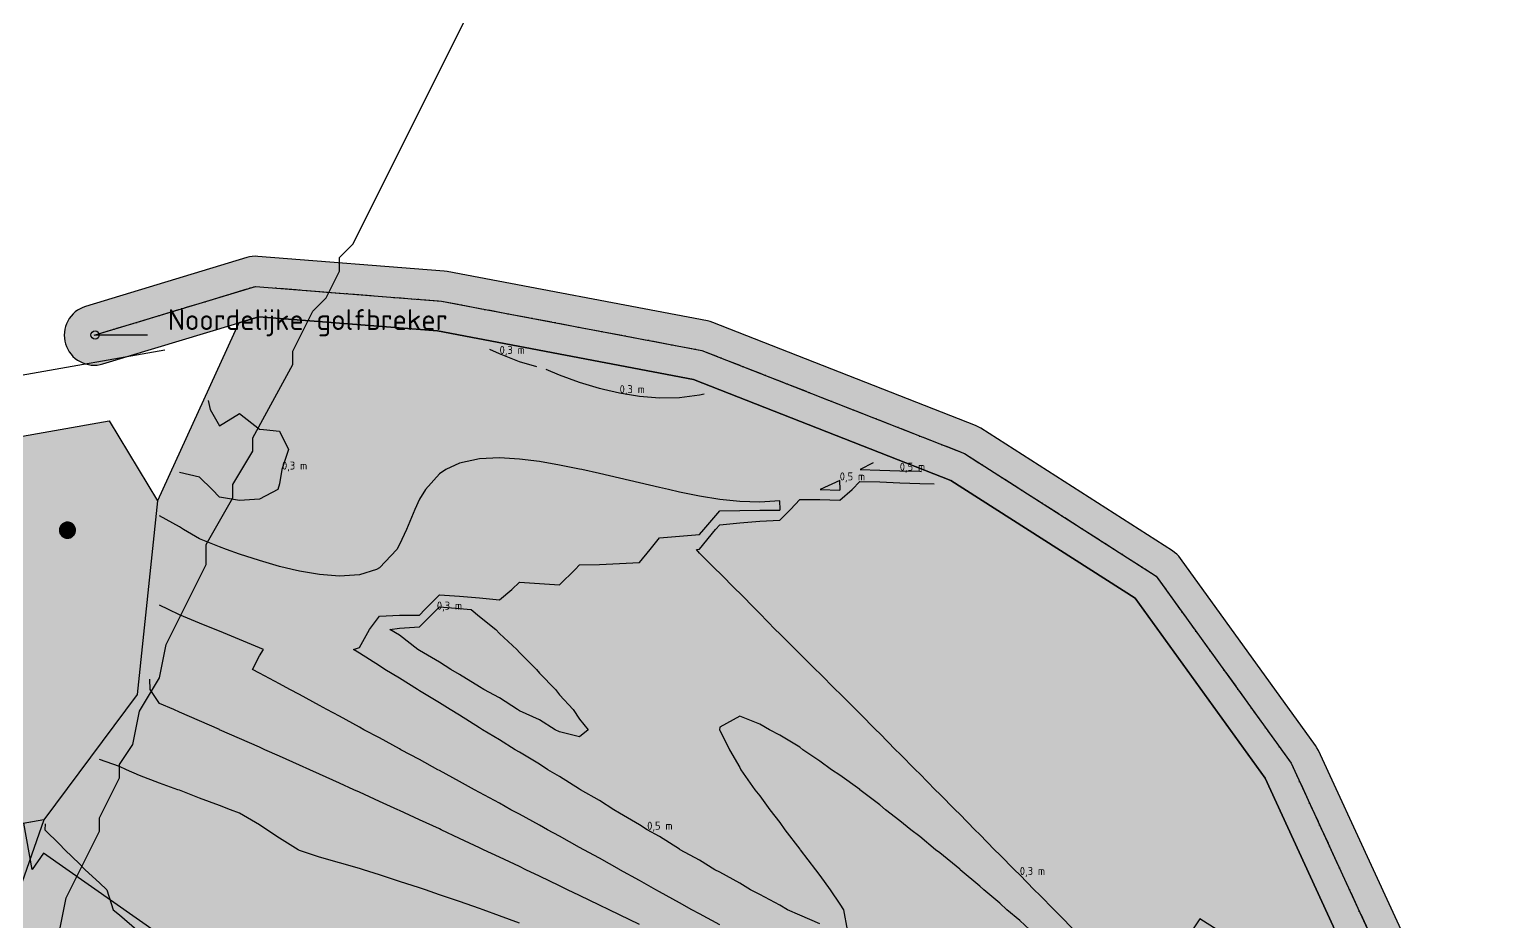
# Model space of a CAD drawing. Header units: metres. Extents: x 284000 to 318000, y 7632000 to 7666000.
# Drawn here: x 297105 to 299324, y 7650040 to 7651377 of the extents above; entities that cross this region are included whole.
import ezdxf
from ezdxf.enums import TextEntityAlignment as Align

# ---------------------------------------------------------------- set-up
doc = ezdxf.new("R2010")
doc.units = ezdxf.units.M
doc.header["$LTSCALE"] = 10
doc.linetypes.add('DASHDOT', pattern=[3.556, 2.54, -0.508, 0, -0.508])
for name, color, linetype in [('HV-BAGGER', 5, 'Continuous'), ('HV-D-GEBOUW', 8, 'Continuous'), ('HV-GEUL-AS', 1, 'Continuous'), ('HV-GOLF-HS-112_5', 7, 'Continuous'), ('HV-GOLFBREKER', 8, 'Continuous'), ('HV-HAVENDIENST', 150, 'Continuous'), ('HV-KUSTLIJN', 4, 'Continuous'), ('HV-ONDERGROND', 8, 'Continuous'), ('HV-TEKST-02', 7, 'Continuous'), ('HV-TOETS-OPENING-2-HOOFDBEKKEN', 6, 'Continuous'), ('HV-TOETS-WAND-VH-TALUD', 30, 'Continuous'), ('HV-VOORHAVEN', 151, 'Continuous'), ('HV-WEG', 7, 'Continuous')]:
    doc.layers.add(name, color=color, linetype=linetype)
doc.styles.add('NLCS-ISO', font='NLCS-ISO.ttf')
doc.styles.get("Standard").update_dxf_attribs({"font": 'NLCS-ISO.ttf'})
picture_1 = doc.add_image_def('image1.jpg', size_in_pixel=(3400, 3400))

msp = doc.modelspace()

# ---------------------------------------------------------------- hatches: boundary and pattern name
at = {"layer": 'HV-D-GEBOUW', "true_color": 0x495057, "transparency": 33554534}
h = msp.add_hatch(color=8, dxfattribs=at)
h.dxf.hatch_style = 1
h.paths.add_polyline_path([(297174, 7650628.5), (297173.7, 7650629.6), (297173.3, 7650630.7), (297172.9, 7650631.8), (297172.3, 7650632.8), (297171.6, 7650633.8), (297170.8, 7650634.7), (297170, 7650635.5), (297169, 7650636.2), (297168, 7650636.9), (297167, 7650637.4), (297165.9, 7650637.8), (297164.7, 7650638.1), (297163.6, 7650638.3), (297162.4, 7650638.4), (297161.2, 7650638.4), (297160, 7650638.2), (297158.9, 7650638), (297157.8, 7650637.6), (297156.7, 7650637.1), (297155.6, 7650636.5), (297154.7, 7650635.8), (297153.8, 7650635.1), (297153, 7650634.2), (297152.3, 7650633.3), (297151.6, 7650632.3), (297151.1, 7650631.2), (297150.7, 7650630.1), (297150.4, 7650629), (297150.2, 7650627.8), (297150.1, 7650626.6), (297150.1, 7650625.4), (297150.3, 7650624.3), (297150.5, 7650623.1), (297150.9, 7650622), (297151.4, 7650620.9), (297152, 7650619.9), (297152.6, 7650618.9), (297153.4, 7650618), (297154.3, 7650617.2), (297155.2, 7650616.5), (297156.2, 7650615.9), (297157.3, 7650615.3), (297158.4, 7650614.9), (297159.5, 7650614.6), (297160.7, 7650614.4), (297161.9, 7650614.3), (297163, 7650614.4), (297164.2, 7650614.5), (297165.4, 7650614.8), (297166.5, 7650615.1), (297167.6, 7650615.6), (297168.6, 7650616.2), (297169.6, 7650616.9), (297170.4, 7650617.7), (297171.3, 7650618.5), (297172, 7650619.5), (297172.6, 7650620.5), (297173.1, 7650621.5), (297173.6, 7650622.6), (297173.9, 7650623.8), (297174.1, 7650624.9), (297174.2, 7650626.1), (297174.1, 7650627.3)])
at = {"layer": 'HV-GOLFBREKER', "true_color": 0xadb5bd, "transparency": 33554534}
h = msp.add_hatch(color=8, dxfattribs=at)
h.dxf.hatch_style = 1
h.paths.add_polyline_path([(297449, 7650946.4), (297717.1, 7650925.2), (298100.7, 7650852.5), (298486.7, 7650701), (298763, 7650524.3), (298957.6, 7650254.5), (299119.5, 7649903.4), (299224.7, 7649545.4), (299226.1, 7649541.2), (299228, 7649537.2), (299230.2, 7649533.4), (299232.8, 7649529.8), (299235.7, 7649526.5), (299239, 7649523.5), (299242.5, 7649520.8), (299246.3, 7649518.5), (299250.2, 7649516.6), (299254.4, 7649515.1), (299258.7, 7649514), (299263, 7649513.3), (299267.4, 7649513), (299271.8, 7649513.2), (299276.2, 7649513.8), (299280.5, 7649514.9), (299284.7, 7649516.3), (299288.7, 7649518.2), (299292.5, 7649520.4), (299296.1, 7649523), (299299.4, 7649525.9), (299302.4, 7649529.2), (299305, 7649532.7), (299307.3, 7649536.5), (299309.3, 7649540.5), (299310.8, 7649544.6), (299311.9, 7649548.9), (299312.6, 7649553.2), (299312.8, 7649557.6), (299312.7, 7649562.1), (299312, 7649566.4), (299311, 7649570.7), (299204.9, 7649931.9), (299202.6, 7649938), (299037.6, 7650296.2), (299035.5, 7650300), (299033.2, 7650303.7), (298830.9, 7650583.9), (298828.3, 7650587.2), (298825.3, 7650590.2), (298822.1, 7650593), (298818.7, 7650595.4), (298531.5, 7650779.2), (298527.7, 7650781.4), (298523.7, 7650783.2), (298129.6, 7650937.8), (298125.6, 7650939.2), (298121.6, 7650940.2), (297731.5, 7651014.1), (297726.7, 7651014.7), (297447.7, 7651036.8), (297443.5, 7651037), (297439.3, 7651036.7), (297435.1, 7651036.1), (297431.1, 7651035), (297189.2, 7650961.8), (297185.1, 7650960.3), (297181.1, 7650958.5), (297177.3, 7650956.2), (297173.7, 7650953.6), (297170.5, 7650950.6), (297167.5, 7650947.3), (297164.9, 7650943.8), (297162.6, 7650940), (297160.7, 7650936), (297159.2, 7650931.8), (297158.1, 7650927.6), (297157.5, 7650923.2), (297157.3, 7650918.8), (297157.5, 7650914.4), (297158.1, 7650910), (297159.2, 7650905.7), (297160.7, 7650901.6), (297162.6, 7650897.6), (297164.8, 7650893.8), (297167.5, 7650890.2), (297170.4, 7650887), (297173.7, 7650884), (297177.2, 7650881.4), (297181, 7650879.1), (297185, 7650877.2), (297189.2, 7650875.7), (297193.5, 7650874.6), (297197.8, 7650874), (297202.2, 7650873.8), (297206.7, 7650874), (297211, 7650874.6), (297215.3, 7650875.7)])
at = {"layer": 'HV-HAVENDIENST', "true_color": 0x4ea8de, "transparency": 33554534}
h = msp.add_hatch(color=150, dxfattribs=at)
h.dxf.hatch_style = 1
h.paths.add_polyline_path([(296464, 7650656.1), (297224.9, 7650790.3), (297297, 7650670.5), (297266.7, 7650379.9), (297126.6, 7650192.1), (296563.3, 7650092.8)])
at = {"layer": 'HV-VOORHAVEN', "true_color": 0x1d5c9e, "transparency": 33554534}
h = msp.add_hatch(color=151, dxfattribs=at)
h.dxf.hatch_style = 1
h.paths.add_polyline_path([(296513.3, 7648209.1), (296439.8, 7648135), (296370, 7647837.3), (296521.3, 7647853), (296778.3, 7647924.2), (296780.2, 7647924.7), (298108.1, 7648230), (298420.5, 7648364.2), (298679.3, 7648577.8), (298878.8, 7648814), (299046.7, 7649016.7), (299047.3, 7649017.4), (299164.4, 7649153), (299167.5, 7649156.2), (299170.8, 7649159), (299174.4, 7649161.6), (299178.3, 7649163.7), (299182.3, 7649165.5), (299186.5, 7649166.9), (299190.8, 7649167.9), (299195.2, 7649168.4), (299199.6, 7649168.5), (299204, 7649168.2), (299205.6, 7649167.9), (299260.7, 7649513.7), (299258.7, 7649514), (299254.4, 7649515.1), (299250.2, 7649516.6), (299246.3, 7649518.5), (299242.5, 7649520.8), (299239, 7649523.5), (299235.7, 7649526.5), (299232.8, 7649529.8), (299230.2, 7649533.4), (299228, 7649537.2), (299226.1, 7649541.2), (299224.7, 7649545.4), (299119.5, 7649903.4), (298957.6, 7650254.5), (298763, 7650524.3), (298486.7, 7650701), (298100.7, 7650852.5), (297717.1, 7650925.2), (297449, 7650946.4), (297419.1, 7650937.4), (297297, 7650670.5), (297266.7, 7650379.9), (297126.6, 7650192.1), (297027.8, 7650174.7), (297092.2, 7649809), (296970.7, 7649746.9)])

# ---------------------------------------------------------------- linework, layer by layer
at = {"layer": 'HV-BAGGER'}
msp.add_lwpolyline([(297404.1, 7649947.4), (297126.2, 7650142), (297109.1, 7650117.7), (297097, 7650186.9)], dxfattribs=at)
at = {"layer": 'HV-D-GEBOUW'}
msp.add_lwpolyline([(297174, 7650628.5), (297173.7, 7650629.6), (297173.3, 7650630.7), (297172.9, 7650631.8), (297172.3, 7650632.8), (297171.6, 7650633.8), (297170.8, 7650634.7), (297170, 7650635.5), (297169, 7650636.2), (297168, 7650636.9), (297167, 7650637.4), (297165.9, 7650637.8), (297164.7, 7650638.1), (297163.6, 7650638.3), (297162.4, 7650638.4), (297161.2, 7650638.4), (297160, 7650638.2), (297158.9, 7650638), (297157.8, 7650637.6), (297156.7, 7650637.1), (297155.6, 7650636.5), (297154.7, 7650635.8), (297153.8, 7650635.1), (297153, 7650634.2), (297152.3, 7650633.3), (297151.6, 7650632.3), (297151.1, 7650631.2), (297150.7, 7650630.1), (297150.4, 7650629), (297150.2, 7650627.8), (297150.1, 7650626.6), (297150.1, 7650625.4), (297150.3, 7650624.3), (297150.5, 7650623.1), (297150.9, 7650622), (297151.4, 7650620.9), (297152, 7650619.9), (297152.6, 7650618.9), (297153.4, 7650618), (297154.3, 7650617.2), (297155.2, 7650616.5), (297156.2, 7650615.9), (297157.3, 7650615.3), (297158.4, 7650614.9), (297159.5, 7650614.6), (297160.7, 7650614.4), (297161.9, 7650614.3), (297163, 7650614.4), (297164.2, 7650614.5), (297165.4, 7650614.8), (297166.5, 7650615.1), (297167.6, 7650615.6), (297168.6, 7650616.2), (297169.6, 7650616.9), (297170.4, 7650617.7), (297171.3, 7650618.5), (297172, 7650619.5), (297172.6, 7650620.5), (297173.1, 7650621.5), (297173.6, 7650622.6), (297173.9, 7650623.8), (297174.1, 7650624.9), (297174.2, 7650626.1), (297174.1, 7650627.3), (297174, 7650628.5)], close=True, dxfattribs=at)
at = {"layer": 'HV-GEUL-AS', "linetype": 'DASHDOT'}
msp.add_lwpolyline([(297202.3, 7650918.8), (297444.1, 7650992), (297723.1, 7650969.8), (298113.2, 7650896), (298507.3, 7650741.3), (298794.4, 7650557.5), (298996.7, 7650277.3), (299161.7, 7649919.2), (299267.8, 7649558)], dxfattribs=at)
at = {"layer": 'HV-GOLF-HS-112_5', "color": 3}
for points in [[(297866.1, 7650871.2), (297840, 7650878.8), (297810, 7650890.7), (297795.4, 7650897.3)], [(298117, 7650830.3), (298110, 7650828.9), (298080, 7650824.6), (298050, 7650824.1), (298020, 7650826.9), (297990, 7650831.8), (297966, 7650837.3), (297960, 7650838.8), (297930, 7650847.8), (297900, 7650858.8), (297879.7, 7650867.3)], [(297373.3, 7650820.7), (297376.2, 7650807.3), (297390, 7650782.7), (297420, 7650801.5), (297450, 7650778), (297455.9, 7650777.3), (297480, 7650775), (297493.6, 7650747.3), (297483.8, 7650717.3), (297480, 7650695.7), (297477.7, 7650687.3), (297450, 7650672.7), (297420, 7650671), (297390, 7650675.9), (297378.9, 7650687.3), (297360, 7650705.8), (297330, 7650713)], [(298671.2, 7650027.3), (298650, 7650048.9), (298641.3, 7650057.3), (298620, 7650079.1), (298611.5, 7650087.3), (298590, 7650109.4), (298581.9, 7650117.3), (298560, 7650139.8), (298552.2, 7650147.3), (298530, 7650170.2), (298522.6, 7650177.3), (298500, 7650200.5), (298493, 7650207.3), (298470, 7650230.8), (298463.3, 7650237.3), (298440, 7650261.1), (298433.5, 7650267.3), (298410, 7650291.3), (298403.8, 7650297.3), (298380, 7650321.5), (298373.9, 7650327.3), (298350, 7650351.5), (298343.9, 7650357.3), (298320, 7650381.5), (298313.9, 7650387.3), (298290, 7650411.4), (298283.7, 7650417.3), (298260, 7650441.2), (298253.5, 7650447.3), (298230, 7650470.8), (298223.1, 7650477.3), (298200, 7650501.6), (298194.2, 7650507.3), (298170, 7650531.8), (298164.2, 7650537.3), (298140, 7650561.8), (298134.2, 7650567.3), (298110, 7650591.7), (298105.1, 7650597.3), (298110, 7650598.1), (298133.8, 7650627.3), (298140, 7650634.6), (298170, 7650637.3), (298200, 7650640), (298230, 7650641.4), (298246, 7650657.3), (298260, 7650672.2), (298290, 7650672.4), (298320, 7650671.4), (298338.4, 7650687.3), (298350, 7650699.2), (298380, 7650698.7), (298410, 7650697.5), (298440, 7650696.5), (298461.4, 7650695.9)], [(297900, 7650324.2), (297893.3, 7650327.3), (297870, 7650342), (297840, 7650355.6), (297836.8, 7650357.3), (297810, 7650375), (297786.3, 7650387.3), (297780, 7650391.5), (297750, 7650410), (297737, 7650417.3), (297720, 7650428.7), (297690, 7650445.8), (297687.6, 7650447.3), (297660, 7650468.8), (297645.6, 7650477.3), (297660, 7650479.4), (297690, 7650481.5), (297716, 7650507.3), (297720, 7650511.4), (297750, 7650509), (297767.2, 7650507.3), (297780, 7650497), (297804.2, 7650477.3), (297810, 7650471.7), (297835.9, 7650447.3), (297840, 7650443), (297865.4, 7650417.3), (297870, 7650412.1), (297893.9, 7650387.3), (297900, 7650379.7), (297920.4, 7650357.3), (297930, 7650342.9), (297942.7, 7650327.3), (297930, 7650316.4), (297900, 7650324.2)], [(298886.1, 7650027.3), (298860, 7650043.5), (298848.8, 7650027.3)]]:
    msp.add_lwpolyline(points, dxfattribs=at)
at = {"layer": 'HV-GOLF-HS-112_5', "color": 4}
for points in [[(298290, 7650036.4), (298260, 7650049.4), (298241.9, 7650057.3), (298230, 7650064.2), (298200, 7650080.2), (298186, 7650087.3), (298170, 7650097.3), (298140, 7650113.4), (298132.7, 7650117.3), (298110, 7650131.8), (298080.9, 7650147.3), (298080, 7650147.9), (298050, 7650166.9), (298031.3, 7650177.3), (298020, 7650184.6), (297990, 7650202.3), (297981.3, 7650207.3), (297960, 7650221), (297931.5, 7650237.3), (297930, 7650238.3), (297900, 7650257.2), (297882.6, 7650267.3), (297870, 7650275.5), (297840, 7650293.5), (297833.4, 7650297.3), (297810, 7650312.3), (297784.5, 7650327.3), (297780, 7650330.2), (297750, 7650348.9), (297735.7, 7650357.3), (297720, 7650367.4), (297690, 7650385.4), (297686.8, 7650387.3), (297660, 7650404.3), (297638.1, 7650417.3), (297630, 7650422.8), (297600, 7650441.9), (297590.9, 7650447.3), (297600, 7650450.6), (297614.8, 7650477.3), (297630, 7650497.5), (297660, 7650499), (297690, 7650499.2), (297698.2, 7650507.3), (297720, 7650529.6), (297750, 7650527.4), (297780, 7650524.9), (297810, 7650522.2), (297828.5, 7650537.3), (297840, 7650548.6), (297870, 7650546.3), (297900, 7650544.5), (297923.4, 7650567.3), (297930, 7650574.6), (297960, 7650575.1), (297990, 7650576.2), (298020, 7650578.1), (298035.7, 7650597.3), (298050, 7650615), (298080, 7650617.4), (298110, 7650619.8), (298116.1, 7650627.3), (298140, 7650655.3), (298170, 7650656), (298200, 7650656.4), (298230, 7650656.4), (298230.9, 7650657.3), (298230, 7650670.4), (298200, 7650668.3), (298170, 7650669.3), (298140, 7650672.6), (298110, 7650677.5), (298080, 7650683.5), (298063.2, 7650687.3), (298050, 7650690.2), (298020, 7650697.3), (297990, 7650704.4), (297960, 7650711.4), (297933.5, 7650717.3), (297930, 7650718.1), (297900, 7650724.1), (297870, 7650729.2), (297840, 7650732.9), (297810, 7650734.7), (297780, 7650733.4), (297750, 7650727), (297729.5, 7650717.3), (297720, 7650711.1), (297698.8, 7650687.3), (297690, 7650672.9), (297682.8, 7650657.3), (297670.4, 7650627.3), (297660, 7650605), (297656, 7650597.3), (297630, 7650570), (297625.4, 7650567.3), (297600, 7650559.6), (297570, 7650557.5), (297540, 7650559.8), (297510, 7650564.7), (297499, 7650567.3), (297480, 7650572), (297450, 7650580.9), (297420, 7650590.5), (297400.5, 7650597.3), (297390, 7650601.2), (297360, 7650613.3), (297336.1, 7650627.3), (297330, 7650631.3), (297300, 7650647.7)], [(298370.1, 7650727.2), (298350.4, 7650717.3), (298380, 7650716.4), (298410, 7650715.5), (298440, 7650714.7), (298442.7, 7650714.6)], [(298320, 7650686.6), (298320.9, 7650687.3), (298320, 7650701), (298290.9, 7650687.3), (298320, 7650686.6)], [(298605.2, 7650027.3), (298590, 7650041.2), (298570.7, 7650057.3), (298560, 7650067), (298535.8, 7650087.3), (298530, 7650092.6), (298500.7, 7650117.3), (298500, 7650117.9), (298470, 7650142.6), (298463.8, 7650147.3), (298440, 7650166.9), (298426.4, 7650177.3), (298410, 7650190.8), (298388.6, 7650207.3), (298380, 7650214.4), (298350.3, 7650237.3), (298350, 7650237.6), (298320, 7650259.1), (298307.9, 7650267.3), (298290, 7650280.2), (298264.9, 7650297.3), (298260, 7650300.9), (298230, 7650319), (298214.5, 7650327.3), (298200, 7650335.5), (298170, 7650347.5), (298140, 7650331.1), (298139.6, 7650327.3), (298140, 7650326.6), (298154.9, 7650297.3), (298170, 7650270.8), (298171.8, 7650267.3), (298192.9, 7650237.3), (298200, 7650228.2), (298215.1, 7650207.3), (298230, 7650188), (298237.7, 7650177.3), (298260, 7650148), (298260.5, 7650147.3), (298283.6, 7650117.3), (298290, 7650108.6), (298305.7, 7650087.3), (298320, 7650065.7), (298325.7, 7650057.3), (298330.9, 7650027.3)]]:
    msp.add_lwpolyline(points, dxfattribs=at)
at = {"layer": 'HV-GOLF-HS-112_5', "color": 2}
msp.add_lwpolyline([(298140, 7650034.5), (298110, 7650051.1), (298098.4, 7650057.3), (298080, 7650067.9), (298050, 7650084.4), (298044.4, 7650087.3), (298020, 7650101.2), (297990.3, 7650117.3), (297990, 7650117.5), (297960, 7650134.4), (297936.1, 7650147.3), (297930, 7650150.8), (297900, 7650167.5), (297881.7, 7650177.3), (297870, 7650184), (297840, 7650200.4), (297827.1, 7650207.3), (297810, 7650216.9), (297780, 7650233.2), (297772.3, 7650237.3), (297750, 7650249.7), (297720, 7650265.9), (297717.3, 7650267.3), (297690, 7650282.4), (297662.2, 7650297.3), (297660, 7650298.6), (297630, 7650314.9), (297606.7, 7650327.3), (297600, 7650331.1), (297570, 7650347.3), (297551, 7650357.3), (297540, 7650363.4), (297510, 7650379.8), (297495.8, 7650387.3), (297480, 7650396), (297450, 7650412), (297439.7, 7650417.3), (297450, 7650438.1), (297455.9, 7650447.3), (297450, 7650449.9), (297420, 7650462.5), (297390, 7650474.8), (297383.8, 7650477.3), (297360, 7650487.2), (297330, 7650499.5), (297313.4, 7650507.3), (297300, 7650513.9)], dxfattribs=at)
at = {"layer": 'HV-GOLF-HS-112_5', "color": 30}
msp.add_lwpolyline([(298020, 7650035.1), (297990, 7650049.7), (297974.2, 7650057.3), (297960, 7650064.3), (297930, 7650078.8), (297912.1, 7650087.3), (297900, 7650093.3), (297870, 7650107.6), (297849.4, 7650117.3), (297840, 7650121.9), (297810, 7650136.1), (297786.1, 7650147.3), (297780, 7650150.3), (297750, 7650164.3), (297722.2, 7650177.3), (297720, 7650178.4), (297690, 7650192.2), (297660, 7650206.2), (297657.4, 7650207.3), (297630, 7650219.8), (297600, 7650233.6), (297591.7, 7650237.3), (297570, 7650247.2), (297540, 7650260.7), (297525.3, 7650267.3), (297510, 7650274.2), (297480, 7650287.6), (297458.1, 7650297.3), (297450, 7650301), (297420, 7650314.1), (297390.3, 7650327.3), (297390, 7650327.5), (297360, 7650340.5), (297330, 7650353.7), (297321.6, 7650357.3), (297300, 7650366.6), (297286, 7650387.3), (297285.9, 7650403.2)], dxfattribs=at)
at = {"layer": 'HV-GOLF-HS-112_5', "color": 1}
for points in [[(297840, 7650037.3), (297810, 7650048.2), (297785.6, 7650057.3), (297780, 7650059.4), (297750, 7650069.5), (297720, 7650079.9), (297698.8, 7650087.3), (297690, 7650090.3), (297660, 7650099.7), (297630, 7650109.4), (297605.8, 7650117.3), (297600, 7650119.1), (297570, 7650127.6), (297540, 7650136.1), (297510, 7650146.2), (297508.2, 7650147.3), (297480, 7650164.7), (297461.2, 7650177.3), (297450, 7650184.4), (297420, 7650202.1), (297406.5, 7650207.3), (297390, 7650213.4), (297360, 7650224.5), (297330, 7650236.4), (297327.7, 7650237.3), (297300, 7650247.3), (297270, 7650258.6), (297250.7, 7650267.3), (297240, 7650271.9), (297210, 7650282.8)], [(297128.5, 7650185.9), (297128.4, 7650177.3), (297150, 7650155.5), (297158, 7650147.3), (297180, 7650126), (297188.8, 7650117.3), (297210, 7650097.7), (297221.2, 7650087.3), (297230.7, 7650057.3), (297240, 7650049.8), (297266.4, 7650027.3)]]:
    msp.add_lwpolyline(points, dxfattribs=at)
at = {"layer": 'HV-GOLFBREKER'}
msp.add_lwpolyline([(299202.6, 7649938), (299037.6, 7650296.2), (299035.5, 7650300), (299033.2, 7650303.7), (298830.9, 7650583.9), (298828.3, 7650587.2), (298825.3, 7650590.2), (298822.1, 7650593), (298818.7, 7650595.4), (298531.5, 7650779.2), (298527.7, 7650781.4), (298523.7, 7650783.2), (298129.6, 7650937.8), (298125.6, 7650939.2), (298121.6, 7650940.2), (297731.5, 7651014.1), (297726.7, 7651014.7), (297447.7, 7651036.8), (297443.5, 7651037), (297439.3, 7651036.7), (297435.1, 7651036.1), (297431.1, 7651035), (297189.2, 7650961.8), (297185.1, 7650960.3), (297181.1, 7650958.5), (297177.3, 7650956.2), (297173.7, 7650953.6), (297170.5, 7650950.6), (297167.5, 7650947.3), (297164.9, 7650943.8), (297162.6, 7650940), (297160.7, 7650936), (297159.2, 7650931.8), (297158.1, 7650927.6), (297157.5, 7650923.2), (297157.3, 7650918.8), (297157.5, 7650914.4), (297158.1, 7650910), (297159.2, 7650905.7), (297160.7, 7650901.6), (297162.6, 7650897.6), (297164.8, 7650893.8), (297167.5, 7650890.2), (297170.4, 7650887), (297173.7, 7650884), (297177.2, 7650881.4), (297181, 7650879.1), (297185, 7650877.2), (297189.2, 7650875.7), (297193.5, 7650874.6), (297197.8, 7650874), (297202.2, 7650873.8), (297206.7, 7650874), (297211, 7650874.6), (297215.3, 7650875.7), (297449, 7650946.4), (297449, 7650946.4), (297717.1, 7650925.2), (298100.7, 7650852.5), (298486.7, 7650701), (298763, 7650524.3), (298957.6, 7650254.5), (299119.5, 7649903.4)], dxfattribs=at)
at = {"layer": 'HV-HAVENDIENST'}
msp.add_lwpolyline([(296464, 7650656.1), (297224.9, 7650790.3), (297297, 7650670.5), (297266.7, 7650379.9), (297126.6, 7650192.1), (296563.3, 7650092.8), (296464, 7650656.1)], close=True, dxfattribs=at)
at = {"layer": 'HV-KUSTLIJN'}
msp.add_lwpolyline([(297150, 7650025), (297160, 7650075), (297210, 7650175), (297210, 7650195), (297240, 7650255), (297240, 7650275), (297260, 7650305), (297270, 7650355), (297300, 7650405), (297310, 7650455), (297370, 7650575), (297370, 7650605), (297410, 7650675), (297410, 7650695), (297440, 7650745), (297440, 7650765), (297500, 7650875), (297500, 7650895), (297530, 7650955), (297550, 7650975), (297570, 7651015), (297570, 7651035), (297590, 7651055), (297790, 7651455)], dxfattribs=at)
at = {"layer": 'HV-TEKST-02'}
msp.add_line((297203.6, 7650919.1), (297282.1, 7650919.1), dxfattribs=at)
msp.add_circle((297203.6, 7650919.1), 6.25, dxfattribs=at)
at = {"layer": 'HV-TOETS-OPENING-2-HOOFDBEKKEN'}
msp.add_line((297126.6, 7650192.1), (296970.7, 7649746.9), dxfattribs=at)
at = {"layer": 'HV-TOETS-WAND-VH-TALUD'}
for p, q in [((297202.3, 7650918.8), (297444.1, 7650992)), ((297444.1, 7650992), (297723.1, 7650969.8)), ((297723.1, 7650969.8), (298113.2, 7650896)), ((298113.2, 7650896), (298507.3, 7650741.3)), ((298507.3, 7650741.3), (298794.4, 7650557.5)), ((297297, 7650670.5), (297266.7, 7650379.9)), ((298794.4, 7650557.5), (298996.7, 7650277.3)), ((297266.7, 7650379.9), (297126.6, 7650192.1)), ((298996.7, 7650277.3), (299161.7, 7649919.2))]:
    msp.add_line(p, q, dxfattribs=at)
at = {"layer": 'HV-VOORHAVEN'}
msp.add_lwpolyline([(299119.5, 7649903.4), (298957.6, 7650254.5), (298763, 7650524.3), (298486.7, 7650701), (298100.7, 7650852.5), (297717.1, 7650925.2), (297449, 7650946.4), (297419.1, 7650937.4), (297297, 7650670.5), (297266.7, 7650379.9), (297126.6, 7650192.1), (297027.8, 7650174.7)], dxfattribs=at)
at = {"layer": 'HV-WEG'}
msp.add_lwpolyline([(293206.8, 7650173.5), (297308.1, 7650896.6)], dxfattribs=at)

# ---------------------------------------------------------------- texts
at = {"layer": 'HV-GOLF-HS-112_5', "color": 3}
for p in [(297810, 7650890.7), (297990, 7650831.8), (297483.8, 7650717.3), (297716, 7650507.3), (298590, 7650109.4)]:
    msp.add_text('0,3 m', height=12, dxfattribs=at).set_placement(p)
at = {"layer": 'HV-GOLF-HS-112_5', "color": 4}
for p in [(298410, 7650715.5), (298320, 7650701), (298031.3, 7650177.3)]:
    msp.add_text('0,5 m', height=12, dxfattribs=at).set_placement(p)
at = {"layer": 'HV-TEKST-02', "style": 'NLCS-ISO'}
msp.add_text('Noordelijke golfbreker', height=31.25, dxfattribs=at).set_placement((297522.4, 7650942.1), align=Align.MIDDLE_CENTER)

# ---------------------------------------------------------------- pictures from other files: only their frames are drawn
at = {"layer": 'HV-ONDERGROND'}
image = msp.add_image(picture_1, insert=(284000, 7632000), size_in_units=(34000, 34000), dxfattribs=at)

doc.saveas('drawing.dxf')
